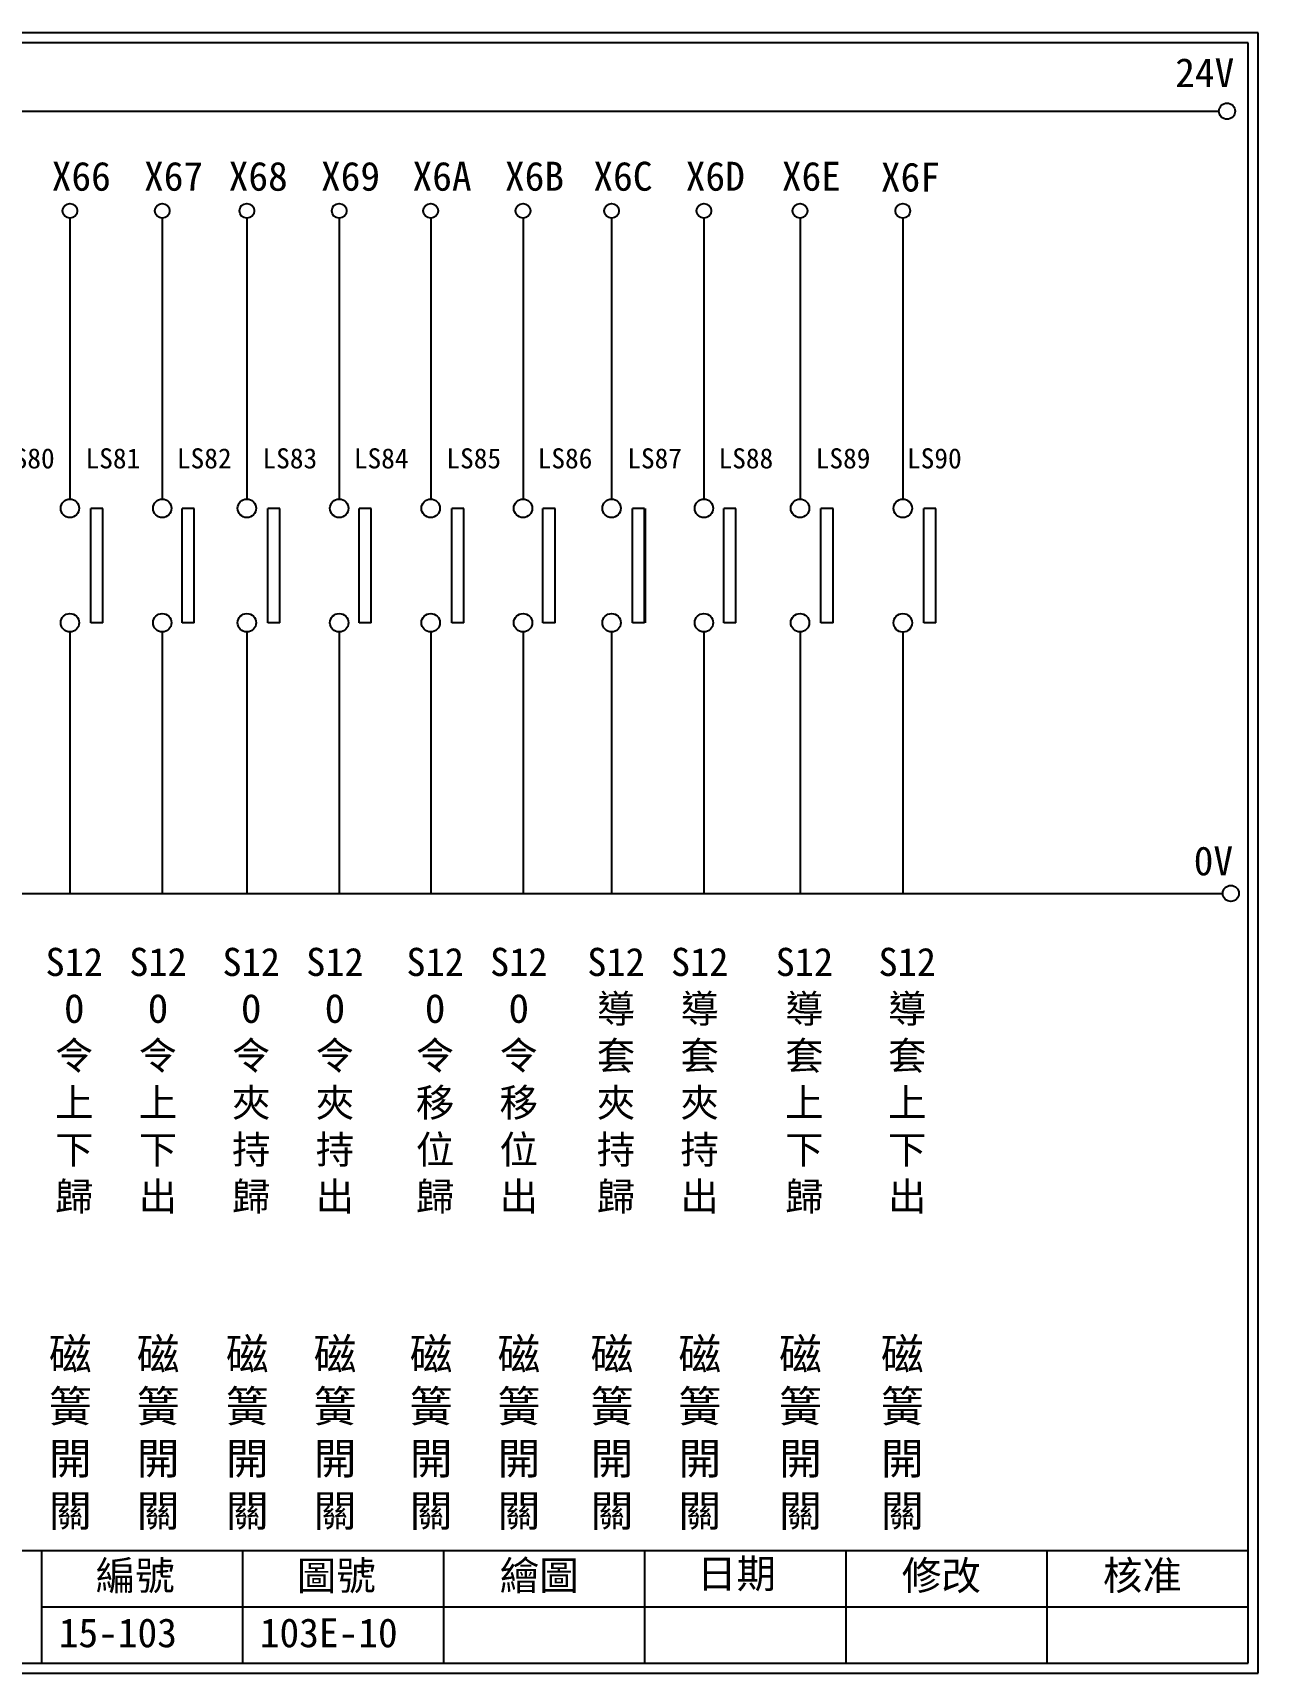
# Model space of a CAD drawing. Extents: x 275 to 562, y 265 to 469.
# Drawn here: x 409.5 to 561.9, y 264.9 to 468.9 of the extents above; entities that cross this region are included whole.
import ezdxf

# ---------------------------------------------------------------- set-up
doc = ezdxf.new("R2010")
doc.units = 0
doc.layers.get('0').update_dxf_attribs({"linetype": 'CONTINUOUS'})
doc.layers.add('圖框層', color=7, linetype='CONTINUOUS')
doc.layers.add('標尺寸層', color=3, linetype='CONTINUOUS')
doc.styles.add('CNS', font='romanc.shx', dxfattribs={"bigfont": 'chineset.shx'})
doc.styles.add('STSL', font='kaiu.ttf')

msp = doc.modelspace()

# ---------------------------------------------------------------- linework, layer by layer
for p, q in [((418.25, 409.78), (416.75, 409.78)), ((429.61, 409.78), (428.1, 409.78)), ((440.25, 409.78), (438.75, 409.78)), ((451.61, 409.78), (450.1, 409.78)), ((463.12, 409.78), (461.62, 409.78)), ((474.47, 409.78), (472.97, 409.78)), ((485.61, 409.78), (484.11, 409.78)), ((496.96, 409.78), (495.46, 409.78)), ((509.04, 409.78), (507.53, 409.78)), ((521.81, 409.78), (520.31, 409.78)), ((418.25, 395.55), (416.75, 395.55)), ((429.61, 395.55), (428.1, 395.55)), ((440.25, 395.55), (438.75, 395.55)), ((451.61, 395.55), (450.1, 395.55)), ((463.12, 395.55), (461.62, 395.55)), ((474.47, 395.55), (472.97, 395.55)), ((485.61, 395.55), (484.11, 395.55)), ((496.96, 395.55), (495.46, 395.55)), ((509.04, 395.55), (507.53, 395.55)), ((521.81, 395.55), (520.31, 395.55))]:
    msp.add_line(p, q)
for centre in [(558.02, 459.17), (558.5, 361.9)]:
    msp.add_circle(centre, 1)
at = {"layer": '圖框層', "color": 7}
for p, q in [((561.9, 468.91), (274.9, 468.91)), ((560.65, 467.66), (276.15, 467.66)), ((560.65, 266.2), (560.65, 467.66)), ((561.9, 264.95), (561.9, 468.91)), ((276.15, 280.2), (560.65, 280.2)), ((410.65, 266.2), (410.65, 280.2)), ((435.65, 266.2), (435.65, 280.2)), ((460.65, 266.2), (460.65, 280.2)), ((485.65, 266.2), (485.65, 280.2)), ((510.65, 266.2), (510.65, 280.2)), ((535.65, 266.2), (535.65, 280.2)), ((410.65, 273.2), (560.65, 273.2)), ((276.15, 266.2), (560.65, 266.2)), ((274.9, 264.95), (561.9, 264.95))]:
    msp.add_line(p, q, dxfattribs=at)
at = {"layer": '標尺寸層', "color": 7}
for p, q in [((279.42, 459.17), (557.02, 459.17)), ((414.15, 445.86), (414.15, 410.94)), ((425.63, 445.86), (425.63, 410.94)), ((436.15, 445.86), (436.15, 410.94)), ((447.63, 445.86), (447.63, 410.94)), ((459.01, 445.86), (459.01, 410.94)), ((470.49, 445.86), (470.49, 410.94)), ((481.5, 445.86), (481.5, 410.94)), ((492.98, 445.86), (492.98, 410.94)), ((504.93, 445.86), (504.93, 410.94)), ((517.71, 445.86), (517.71, 410.93)), ((416.75, 395.55), (416.75, 409.78)), ((418.25, 395.55), (418.25, 409.78)), ((428.1, 395.55), (428.1, 409.78)), ((429.61, 395.55), (429.61, 409.78)), ((438.75, 395.55), (438.75, 409.78)), ((440.25, 395.55), (440.25, 409.78)), ((450.1, 395.55), (450.1, 409.78)), ((451.61, 395.55), (451.61, 409.78)), ((461.62, 395.55), (461.62, 409.78)), ((463.12, 395.55), (463.12, 409.78)), ((472.97, 395.55), (472.97, 409.78)), ((474.47, 395.55), (474.47, 409.78)), ((484.11, 395.55), (484.11, 409.78)), ((485.61, 395.55), (485.61, 409.78)), ((485.71, 395.55), (485.71, 409.78)), ((495.46, 395.55), (495.46, 409.78)), ((496.96, 395.55), (496.96, 409.78)), ((507.53, 395.55), (507.53, 409.78)), ((509.04, 395.55), (509.04, 409.78)), ((520.31, 395.55), (520.31, 409.78)), ((521.81, 395.55), (521.81, 409.78)), ((414.15, 394.41), (414.15, 361.9)), ((425.63, 394.41), (425.63, 361.9)), ((436.15, 394.41), (436.15, 361.9)), ((447.63, 394.41), (447.63, 361.9)), ((459.01, 394.41), (459.01, 361.9)), ((470.49, 394.41), (470.49, 361.9)), ((481.5, 394.41), (481.5, 361.9)), ((492.98, 394.41), (492.98, 361.9)), ((504.93, 394.41), (504.93, 361.9)), ((517.71, 394.41), (517.71, 361.9)), ((517.71, 394.4), (517.71, 361.9)), ((279.42, 361.9), (557.5, 361.9))]:
    msp.add_line(p, q, dxfattribs=at)
for centre, radius in [((414.15, 446.78), 0.92), ((425.63, 446.78), 0.92), ((436.15, 446.78), 0.92), ((447.63, 446.78), 0.92), ((459.01, 446.78), 0.92), ((470.49, 446.78), 0.92), ((481.5, 446.78), 0.92), ((492.98, 446.78), 0.92), ((504.93, 446.78), 0.92), ((517.71, 446.78), 0.92), ((517.71, 446.78), 0.92), ((414.15, 409.79), 1.15), ((425.63, 409.79), 1.15), ((436.15, 409.79), 1.15), ((447.63, 409.79), 1.15), ((459.01, 409.79), 1.15), ((470.49, 409.79), 1.15), ((481.5, 409.79), 1.15), ((492.98, 409.79), 1.15), ((504.93, 409.79), 1.15), ((517.71, 409.78), 1.15), ((414.15, 395.56), 1.15), ((425.63, 395.56), 1.15), ((436.15, 395.56), 1.15), ((447.63, 395.56), 1.15), ((459.01, 395.56), 1.15), ((470.49, 395.56), 1.15), ((481.5, 395.56), 1.15), ((492.98, 395.56), 1.15), ((504.93, 395.56), 1.15), ((517.71, 395.55), 1.15)]:
    msp.add_circle(centre, radius, dxfattribs=at)

# ---------------------------------------------------------------- texts
at = {"layer": '圖框層', "color": 4, "style": 'STSL'}
for s, height, p in [('24V', 3.6, (551.58, 462.16)), ('X66', 3.6, (411.89, 449.28)), ('X67', 3.6, (423.37, 449.28)), ('X68', 3.6, (433.89, 449.28)), ('X69', 3.6, (445.37, 449.28)), ('X6A', 3.6, (456.75, 449.28)), ('X6B', 3.6, (468.24, 449.28)), ('X6C', 3.6, (479.24, 449.28)), ('X6D', 3.6, (490.72, 449.28)), ('X6E', 3.6, (502.67, 449.28)), ('X6F', 3.6, (514.98, 449.18)), ('LS80', 2.5, (405.45, 414.75)), ('LS81', 2.5, (416.09, 414.75)), ('LS82', 2.5, (427.45, 414.75)), ('LS83', 2.5, (438.09, 414.75)), ('LS84', 2.5, (449.45, 414.75)), ('LS85', 2.5, (460.96, 414.75)), ('LS86', 2.5, (472.31, 414.75)), ('LS87', 2.5, (483.45, 414.75)), ('LS88', 2.5, (494.8, 414.75)), ('LS89', 2.5, (506.88, 414.75)), ('LS90', 2.5, (518.23, 414.75)), ('0V', 3.6, (553.88, 364.15)), ('繪圖', 3.6, (467.59, 275.29)), ('日期', 3.6, (492.12, 275.53)), ('編號', 3.6, (417.36, 275.28)), ('圖號', 3.6, (442.36, 275.28)), ('修改', 3.6, (517.59, 275.29)), ('核准', 3.6, (542.59, 275.29)), ('15-103', 3.6, (412.76, 268.17)), ('103E-10', 3.6, (437.76, 268.17))]:
    msp.add_text(s, height=height, dxfattribs=at).set_placement(p)
at = {"layer": '標尺寸層', "color": 7, "width": 4.9608, "attachment_point": 5, "style": 'CNS'}
for s, insert, char_height in [('{\\fDFKai-SB|b0|i0|c136|p65;S12\\PO令上下歸}', (414.69, 338.62), 3.5), ('{\\fDFKai-SB|b0|i0|c136|p65;S12\\PO令上下出}', (425.1, 338.62), 3.5), ('{\\fDFKai-SB|b0|i0|c136|p65;S12\\PO令夾持歸}', (436.69, 338.62), 3.5), ('{\\fDFKai-SB|b0|i0|c136|p65;S12\\PO令夾持出}', (447.1, 338.62), 3.5), ('{\\fDFKai-SB|b0|i0|c136|p65;S12\\PO令移位歸}', (459.56, 338.62), 3.5), ('{\\fDFKai-SB|b0|i0|c136|p65;S12\\PO令移位出}', (469.96, 338.62), 3.5), ('{\\fDFKai-SB|b0|i0|c136|p65;S12\\P導套夾持歸}', (482.05, 338.62), 3.5), ('{\\fDFKai-SB|b0|i0|c136|p65;S12\\P導套夾持出}', (492.45, 338.62), 3.5), ('{\\fDFKai-SB|b0|i0|c136|p65;S12\\P導套上下歸}', (505.47, 338.62), 3.5), ('{\\fDFKai-SB|b0|i0|c136|p65;S12\\P導套上下出}', (518.26, 338.62), 3.5), ('{\\fDFKai-SB|b0|i0|c136|p65;磁簧開關}', (414.2, 294.67), 3.9), ('{\\fDFKai-SB|b0|i0|c136|p65;磁簧開關}', (425.12, 294.67), 3.9), ('{\\fDFKai-SB|b0|i0|c136|p65;磁簧開關}', (436.2, 294.67), 3.9), ('{\\fDFKai-SB|b0|i0|c136|p65;磁簧開關}', (447.12, 294.67), 3.9), ('{\\fDFKai-SB|b0|i0|c136|p65;磁簧開關}', (459.06, 294.67), 3.9), ('{\\fDFKai-SB|b0|i0|c136|p65;磁簧開關}', (469.98, 294.67), 3.9), ('{\\fDFKai-SB|b0|i0|c136|p65;磁簧開關}', (481.55, 294.67), 3.9), ('{\\fDFKai-SB|b0|i0|c136|p65;磁簧開關}', (492.47, 294.67), 3.9), ('{\\fDFKai-SB|b0|i0|c136|p65;磁簧開關}', (504.98, 294.67), 3.9), ('{\\fDFKai-SB|b0|i0|c136|p65;磁簧開關}', (517.65, 294.67), 3.9)]:
    msp.add_mtext(s, dxfattribs=dict(at, insert=insert, char_height=char_height))

doc.saveas('drawing.dxf')
